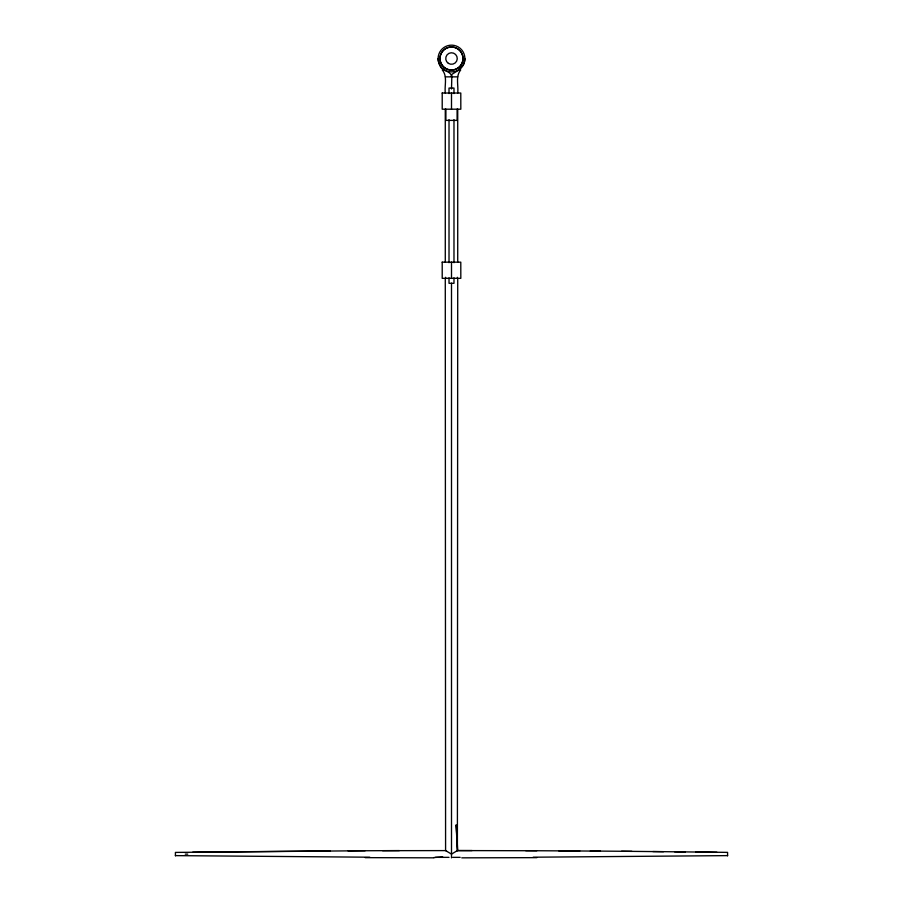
<?xml version="1.0" encoding="UTF-8"?>
<svg xmlns="http://www.w3.org/2000/svg" width="903" height="903" viewBox="0 0 903 903"><rect width="100%" height="100%" fill="white"/><g stroke="black" fill="none" stroke-linecap="round" stroke-linejoin="round"><path stroke-width="1.35" d="M445.281 262.163L445.281 109.195M457.719 109.195L457.719 262.163M457.719 278.327L457.392 850.592M445.281 93.032C444.355 85.435 447.73 76.258 442.267 69.937M460.733 69.937C455.27 76.258 458.645 85.435 457.719 93.032M451.5 88.991L451.895 74.339L459.187 69.836L463.115 65.343A14.358 14.358 0 0 0 464.864 58.514M536.788 850.739L457.403 850.581L456.128 824.845L457.708 850.4L456.489 851.134M451.771 853.956L456.252 851.269M433.88 857.557L442.684 856.902M175.419 855.83L175.419 852.409L365.128 850.728M192.711 852.218L330.284 850.908M727.581 855.626L533.199 857.207M457.415 850.57L472.032 850.57M348.005 850.818L399.352 850.603M536.879 857.647L461.772 857.839M382.556 850.671L445.63 850.603M445.36 76.857L457.719 76.857M185.273 854.114L187.745 854.114M449.017 857.353L435.393 857.342M452.742 857.353L460.169 857.353M433.891 857.827L365.184 857.647M369.801 857.207L175.419 855.626M525.704 850.671L600.45 851.111M590.302 851.021L631.874 851.348M558.731 850.84L579.794 850.965M674.552 851.777L727.581 852.376L727.581 855.83M652.846 851.552L685.298 851.913M663.536 851.676L621.546 851.269M716.926 852.297L695.841 852.026M447.12 851.495L451.037 853.843M445.743 850.671L447.019 851.439M445.585 850.57L445.281 278.327M451.5 76.857C451.353 70.49 441.454 71.529 439.885 65.343A14.358 14.358 0 0 1 438.136 58.514M457.392 277.311L457.392 278.327M457.099 109.195L457.099 120.392L445.901 120.392L445.901 109.195M453.983 93.562L453.983 88.054L449.028 88.054L449.017 93.562M453.983 119.693L453.983 262.694M453.983 277.808L453.983 283.305L449.028 283.305L449.017 277.808M451.5 93.032L451.5 109.195M451.5 262.163L451.5 278.327M451.5 283.181L451.5 857.85M449.017 119.693L449.017 262.694M445.608 277.311L445.608 278.327M442.21 262.163L442.21 278.327L460.823 278.327L460.79 262.163L442.177 262.163M442.21 93.032L442.21 109.195L460.823 109.195L460.79 93.032L442.177 93.032M445.743 68.481A11.502 11.502 0 0 0 463.002 58.514A11.502 11.502 0 0 0 445.743 48.559A11.502 11.502 0 0 0 445.743 68.481M443.802 69.452A13.364 13.364 0 0 0 464.819 59.722A13.364 13.364 0 0 0 445.879 46.392A13.364 13.364 0 0 0 443.802 69.452M440.088 57.352A12.902 12.902 0 0 0 440.088 59.688A11.028 11.028 0 0 0 442.594 65.772A12.902 12.902 0 0 0 444.253 67.409A11.028 11.028 0 0 0 450.337 69.949A12.902 12.902 0 0 0 452.663 69.937A11.028 11.028 0 0 0 458.758 67.42A12.902 12.902 0 0 0 460.395 65.761A11.028 11.028 0 0 0 462.923 59.688A12.902 12.902 0 0 0 462.912 57.352A11.028 11.028 0 0 0 460.406 51.268A12.902 12.902 0 0 0 458.747 49.62A11.028 11.028 0 0 0 452.663 47.091A12.902 12.902 0 0 0 450.337 47.103A11.028 11.028 0 0 0 444.242 49.609A12.902 12.902 0 0 0 442.605 51.268A11.028 11.028 0 0 0 440.077 57.352M448.362 63.357A5.768 5.768 0 0 0 457.257 58.819A5.768 5.768 0 0 0 448.881 53.39A5.768 5.768 0 0 0 448.362 63.357"/></g></svg>
